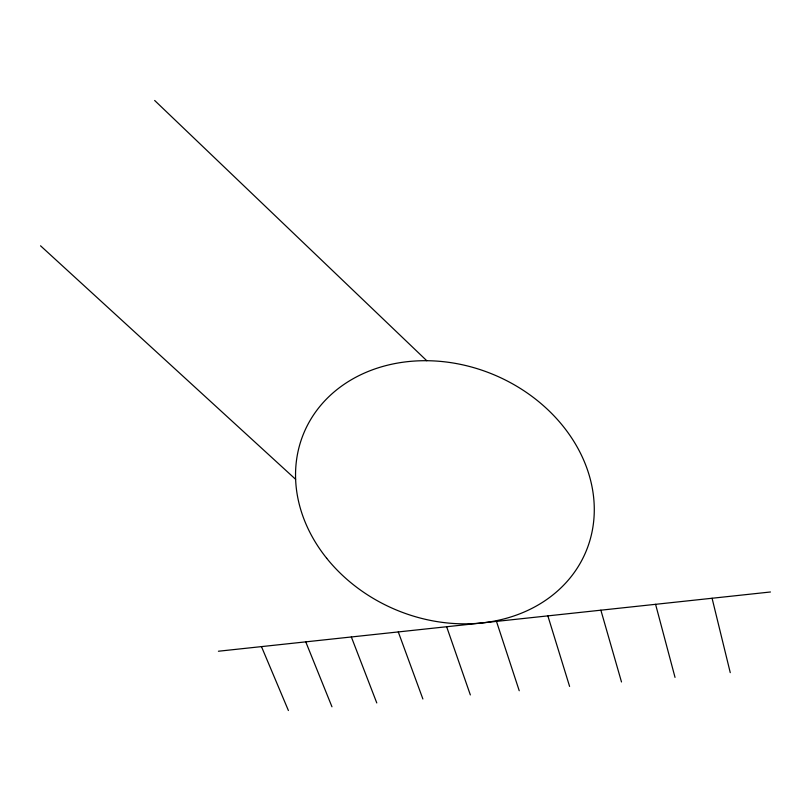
<?xml version="1.0" encoding="UTF-8"?>
<svg xmlns="http://www.w3.org/2000/svg" width="811" height="811" viewBox="0 0 811 811"><rect width="100%" height="100%" fill="white"/><g stroke="black" fill="none" stroke-linecap="round" stroke-linejoin="round"><path stroke-width="1.22" d="M218.423 651.233L770.45 591.989M40.55 245.804L295.63 479.321M154.658 100.473L426.768 360.713M261.466 646.61L288.402 710.527M305.757 641.856L331.963 706.787M351.345 636.97L376.78 702.944M398.282 631.931L422.886 698.991M446.638 626.741L470.35 694.926M496.474 621.388L519.233 690.739M547.861 615.873L569.596 686.42M600.87 610.186L621.5 681.97M655.582 604.317L675.026 677.378M712.078 598.254L730.255 672.643M326.721 558.313A153.005 127.327 23 0 0 583.089 557.846A153.005 127.327 23 0 0 424.903 360.702A153.005 127.327 23 0 0 326.721 558.313"/></g></svg>
